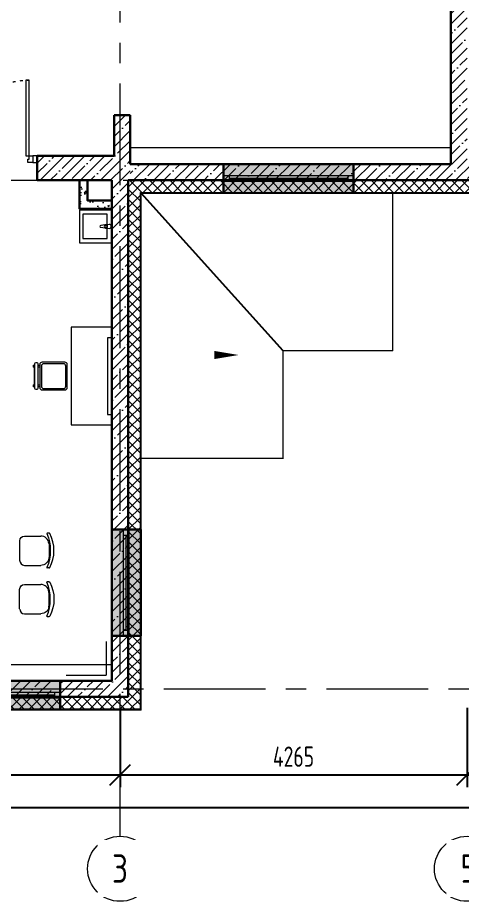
# Model space of a CAD drawing. Header units: millimetres. Extents: x -13407 to 95998, y -2719 to 109387.
# Drawn here: x 11641 to 17107, y -2719 to 8140 of the extents above; entities that cross this region are included whole.
import ezdxf

# ---------------------------------------------------------------- set-up
doc = ezdxf.new("R2010")
doc.units = ezdxf.units.MM
doc.linetypes.add('ACAD_ISO03W100', pattern=[30, 12, -18])
doc.linetypes.add('CENTER', pattern=[2, 1.25, -0.25, 0.25, -0.25])
for name, color, linetype, lineweight in [('АР_Двери', 5, 'Continuous', 18), ('АР_Навесной фасад', 5, 'Continuous', 5), ('АР_Окна БЛОК', 250, 'Continuous', 13), ('АР_Оси', 193, 'Continuous', 9), ('АР_Оси размеры', 164, 'Continuous', 9), ('АР_Перегородки газоблок', 165, 'Continuous', 30), ('АР_Перегородки газоблок_Штрих', 165, 'Continuous', 5), ('АР_Подоконники', 163, 'Continuous', 9), ('АР_Сущ Несущая стена', 202, 'Continuous', 30), ('АР_Утеплитель', 250, 'Continuous', 9), ('АР_Штриховка монолит', 250, 'Continuous', 9), ('Сан.техника', 153, 'Continuous', 9), ('ТХ_мебель передв', 250, 'Continuous', 13)]:
    doc.layers.add(name, color=color, linetype=linetype, lineweight=lineweight)
doc.styles.add('ГОСТ 2.304', font='isocpeur.ttf', dxfattribs={"width": 0.7})
doc.dimstyles.new('СПДС', dxfattribs={"dimscale": 100, "dimtxt": 2.5, "dimasz": 2.5, "dimexe": 1.5, "dimexo": 0, "dimgap": 1, "dimtad": 1, "dimdec": 0, "dimrnd": 1, "dimtxsty": 'ГОСТ 2.304', "dimblk": 'OBLIQUE', "dimcen": 2.5, "dimdle": 1.5, "dimadec": 0, "dimazin": 2, "dimtfac": 0.75, "dimtdec": 0, "dimtmove": 1, "dimatfit": 3, "dimfxl": 1, "dimtolj": 1, "dimarcsym": 1})

# ---------------------------------------------------------------- blocks, each defined once
blk = doc.blocks.new('*U236')
at = {"color": 253}
blk.add_lwpolyline([(100, 80), (100, 1010), (140, 1010), (140, 80)], close=True, dxfattribs=at)
for points in [[(0, 0), (0, 80), (55, 80), (55, 0), (0, 0)], [(55, 80), (55, 0), (115, 0), (115, 40), (100, 40), (100, 80), (55, 80)], [(1075, 80), (1075, 0), (1015, 0), (1015, 40), (1030, 40), (1030, 80), (1075, 80)], [(1130, 0), (1130, 80), (1075, 80), (1075, 0), (1130, 0)]]:
    blk.add_lwpolyline(points, dxfattribs=at)
at = {"color": 253, "linetype": 'ACAD_ISO03W100', "ltscale": 3}
blk.add_arc((100, 80), 930, 0, 90, dxfattribs=at)
blk = doc.blocks.new('*U184')
h = blk.add_hatch(color=253)
h.dxf.hatch_style = 1
h.paths.add_polyline_path([(-1600, -140), (0, -140), (0, 220), (-1600, 220)])
at = {"color": 253, "lineweight": 30}
for p, q in [((-1600, -140), (-1600, 220)), ((0, -140), (0, 220))]:
    blk.add_line(p, q, dxfattribs=at)
at = {"color": 253}
for p, q in [((0, 220), (-1600, 220)), ((-1600, 70), (0, 70)), ((-1600, 0), (0, 0)), ((-1530, 0), (-1530, 70)), ((-1530, 35), (-70, 35)), ((-70, 0), (-70, 70)), ((-1600, -140), (0, -140)), ((-1600, -140), (-1600, -140)), ((-1600, -140), (-1600, -140)), ((0, -140), (0, -140)), ((0, -140), (0, -140))]:
    blk.add_line(p, q, dxfattribs=at)
blk = doc.blocks.new('*U185')
h = blk.add_hatch(color=253)
h.dxf.hatch_style = 1
h.paths.add_polyline_path([(-1310, -140), (0, -140), (0, 220), (-1310, 220)])
at = {"color": 253, "lineweight": 30}
for p, q in [((-1310, -140), (-1310, 220)), ((0, -140), (0, 220))]:
    blk.add_line(p, q, dxfattribs=at)
at = {"color": 253}
for p, q in [((0, 220), (-1310, 220)), ((-1310, 70), (0, 70)), ((-1310, 0), (0, 0)), ((-1240, 0), (-1240, 70)), ((-1240, 35), (-70, 35)), ((-70, 0), (-70, 70)), ((-1310, -140), (0, -140)), ((-1310, -140), (-1310, -140)), ((-1310, -140), (-1310, -140)), ((0, -140), (0, -140)), ((0, -140), (0, -140))]:
    blk.add_line(p, q, dxfattribs=at)
blk = doc.blocks.new('*U186')
h = blk.add_hatch(color=253)
h.dxf.hatch_style = 1
h.paths.add_polyline_path([(-1600, -140), (0, -140), (0, 220), (-1600, 220)])
at = {"color": 253, "lineweight": 30}
for p, q in [((-1600, -140), (-1600, 220)), ((0, -140), (0, 220))]:
    blk.add_line(p, q, dxfattribs=at)
at = {"color": 253}
for p, q in [((0, 220), (-1600, 220)), ((-1600, 70), (0, 70)), ((-1600, 0), (0, 0)), ((-1530, 0), (-1530, 70)), ((-1530, 35), (-70, 35)), ((-70, 0), (-70, 70)), ((-1600, -140), (0, -140)), ((-1600, -140), (-1600, -140)), ((-1600, -140), (-1600, -140)), ((0, -140), (0, -140)), ((0, -140), (0, -140))]:
    blk.add_line(p, q, dxfattribs=at)
blk = doc.blocks.new('_Oblique')
at = {"color": 253, "linetype": 'ByBlock', "lineweight": -2}
blk.add_line((-0.5, -0.5), (0.5, 0.5), dxfattribs=at)
blk = doc.blocks.new('*D303')
at = {"layer": 'АР_Оси размеры', "color": 253, "lineweight": -2, "ltscale": 100, "transparency": 16777216}
for p, q in [((12900, -343), (12900, -1316)), ((6250, -756), (6250, -1316)), ((6100, -1166), (13050, -1166))]:
    blk.add_line(p, q, dxfattribs=at)
at = {"layer": 'АР_Оси размеры', "color": 253, "lineweight": -2, "ltscale": 100, "transparency": 16777216, "xscale": 250, "yscale": 250, "zscale": 250, "rotation": 180}
blk.add_blockref('_Oblique', (6250, -1166), dxfattribs=at)
at = {"layer": 'АР_Оси размеры', "color": 253, "lineweight": -2, "ltscale": 100, "transparency": 16777216, "xscale": 250, "yscale": 250, "zscale": 250}
blk.add_blockref('_Oblique', (12900, -1166), dxfattribs=at)
at = {"layer": 'АР_Оси размеры', "color": 253, "ltscale": 100, "transparency": 16777216, "insert": (9575, -941), "char_height": 250, "attachment_point": 5, "style": 'ГОСТ 2.304'}
blk.add_mtext('\\A1;6650', dxfattribs=at)
blk = doc.blocks.new('*D304')
at = {"layer": 'АР_Оси размеры', "color": 253, "lineweight": -2, "ltscale": 100, "transparency": 16777216}
for p, q in [((12900, -343), (12900, -1316)), ((17165, -343), (17165, -1316)), ((12750, -1166), (17315, -1166))]:
    blk.add_line(p, q, dxfattribs=at)
at = {"layer": 'АР_Оси размеры', "color": 253, "lineweight": -2, "ltscale": 100, "transparency": 16777216, "xscale": 250, "yscale": 250, "zscale": 250, "rotation": 180}
blk.add_blockref('_Oblique', (12900, -1166), dxfattribs=at)
at = {"layer": 'АР_Оси размеры', "color": 253, "lineweight": -2, "ltscale": 100, "transparency": 16777216, "xscale": 250, "yscale": 250, "zscale": 250}
blk.add_blockref('_Oblique', (17165, -1166), dxfattribs=at)
at = {"layer": 'АР_Оси размеры', "color": 253, "ltscale": 100, "transparency": 16777216, "insert": (15032, -941), "char_height": 250, "attachment_point": 5, "style": 'ГОСТ 2.304'}
blk.add_mtext('\\A1;4265', dxfattribs=at)
blk = doc.blocks.new('*D305')
at = {"layer": 'АР_Оси размеры', "color": 253, "lineweight": -2, "ltscale": 100, "transparency": 16777216}
for p, q in [((17165, -343), (17165, -1316)), ((21120, -643), (21120, -1316)), ((17015, -1166), (21270, -1166))]:
    blk.add_line(p, q, dxfattribs=at)
at = {"layer": 'АР_Оси размеры', "color": 253, "lineweight": -2, "ltscale": 100, "transparency": 16777216, "xscale": 250, "yscale": 250, "zscale": 250, "rotation": 180}
blk.add_blockref('_Oblique', (17165, -1166), dxfattribs=at)
at = {"layer": 'АР_Оси размеры', "color": 253, "lineweight": -2, "ltscale": 100, "transparency": 16777216, "xscale": 250, "yscale": 250, "zscale": 250}
blk.add_blockref('_Oblique', (21120, -1166), dxfattribs=at)
at = {"layer": 'АР_Оси размеры', "color": 253, "ltscale": 100, "transparency": 16777216, "insert": (19142, -941), "char_height": 250, "attachment_point": 5, "style": 'ГОСТ 2.304'}
blk.add_mtext('\\A1;3955', dxfattribs=at)
blk = doc.blocks.new('*D298')
at = {"layer": 'АР_Оси размеры', "color": 253, "lineweight": -2, "ltscale": 100, "transparency": 16777216}
for p, q in [((0, -1894), (0, -1418)), ((68415, -1894), (68415, -1418)), ((-150, -1568), (68565, -1568))]:
    blk.add_line(p, q, dxfattribs=at)
at = {"layer": 'АР_Оси размеры', "color": 253, "lineweight": -2, "ltscale": 100, "transparency": 16777216, "xscale": 250, "yscale": 250, "zscale": 250, "rotation": 180}
blk.add_blockref('_Oblique', (0, -1568), dxfattribs=at)
at = {"layer": 'АР_Оси размеры', "color": 253, "lineweight": -2, "ltscale": 100, "transparency": 16777216, "xscale": 250, "yscale": 250, "zscale": 250}
blk.add_blockref('_Oblique', (68415, -1568), dxfattribs=at)
at = {"layer": 'АР_Оси размеры', "color": 253, "ltscale": 100, "transparency": 16777216, "insert": (34208, -1343), "char_height": 250, "attachment_point": 5, "style": 'ГОСТ 2.304'}
blk.add_mtext('\\A1;68415', dxfattribs=at)
blk = doc.blocks.new('сан.техника')
at = {"layer": 'Сан.техника', "color": 253, "linetype": 'Continuous', "lineweight": 5}
for p, q in [((-27, 168), (-79, 161)), ((-27, 168), (-79, 161)), ((-79, 139), (-27, 132)), ((-79, 139), (-27, 132)), ((25, 175), (-17, 171)), ((25, 175), (-17, 171)), ((-17, 129), (25, 125)), ((-17, 129), (25, 125)), ((-15, 164), (0, 164)), ((-15, 164), (0, 164)), ((0, 136), (-15, 136)), ((0, 136), (-15, 136)), ((0, 164), (0, 136)), ((0, 164), (0, 136))]:
    blk.add_line(p, q, dxfattribs=at)
for points in [[(59, 350), (-341, 350), (-341, -50), (59, -50)], [(0, 300), (-300, 300), (-300, 0), (0, 0)], [(0, 300), (-300, 300), (-300, 0), (0, 0)]]:
    blk.add_lwpolyline(points, close=True, dxfattribs=at)
for centre, radius, start, end in [((-78, 150), 11.2, 97.1386, 262.8608), ((-78, 150), 11.2, 97.1386, 262.8608), ((-15, 150), 21.1, 122.7707, 237.2287), ((-15, 150), 21.1, 122.7707, 237.2287), ((-15, 150), 13.6, 89.9997, 269.9997), ((-15, 150), 13.6, 89.9997, 269.9997), ((-15, 150), 21.1, 95.1693, 122.7707), ((-15, 150), 21.1, 95.1693, 122.7707), ((-15, 150), 21.1, 237.2287, 264.8301), ((-15, 150), 21.1, 237.2287, 264.8301), ((25, 150), 25, 269.9997, 89.9997), ((25, 150), 25, 269.9997, 89.9997)]:
    blk.add_arc(centre, radius, start, end, dxfattribs=at)
blk = doc.blocks.new('Стул ученический регулируемый по высоте №3-№5')
at = {"layer": 'ТХ_мебель передв', "color": 253}
for p, q in [((256528, -152864), (256729, -152864)), ((256830, -152832), (256809, -152832)), ((256470, -153165), (256470, -152927)), ((256528, -153224), (256729, -153224)), ((256809, -153261), (256803, -153255)), ((256830, -153261), (256809, -153261))]:
    blk.add_line(p, q, dxfattribs=at)
for centre, radius, start, end in [((256728, -152966), 103, 7.1143, 89.1875), ((256325, -153046), 522, 336.4028, 23.5972), ((255752, -153046), 1082, 355.0613, 4.8806), ((256529, -153165), 58.7, 180.4856, 269.5174)]:
    blk.add_arc(centre, radius, start, end, dxfattribs=at)
for points in [[(256470, -152927), (256470, -152890), (256496, -152864), (256528, -152864)], [(256803, -152837), (256803, -152832), (256803, -152832), (256809, -152832)], [(256830, -152832), (256835, -152832), (256835, -152832), (256840, -152837)], [(256840, -152837), (256909, -152964), (256909, -153123), (256840, -153255)], [(256830, -153134), (256824, -153187), (256782, -153224), (256729, -153224)], [(256840, -153255), (256835, -153255), (256835, -153261), (256830, -153261)]]:
    blk.add_open_spline(points, degree=3, dxfattribs=at)
blk = doc.blocks.new('стул №3-5')
at = {"color": 253, "linetype": 'ByBlock', "extrusion": (-6.19742e-05, 0.000470712, 1)}
for p, q in [((-15407, 16628, 197), (-15407, 16620, 197)), ((-15087, 16642, 197), (-15393, 16642, 197)), ((-15373, 16665, 197), (-15348, 16665, 197)), ((-15373, 16665, 197), (-15373, 16642, 197)), ((-15348, 16642, 197), (-15348, 16665, 197)), ((-15348, 16653, 197), (-15129, 16653, 197)), ((-15129, 16665, 197), (-15104, 16665, 197)), ((-15129, 16665, 197), (-15129, 16642, 197)), ((-15104, 16642, 197), (-15104, 16665, 197)), ((-15073, 16620, 197), (-15073, 16628, 197)), ((-15393, 16606, 197), (-15087, 16606, 197)), ((-15373, 16606, 197), (-15373, 16583, 197)), ((-15348, 16583, 197), (-15348, 16606, 197)), ((-15129, 16606, 197), (-15129, 16583, 197)), ((-15104, 16583, 197), (-15104, 16606, 197))]:
    blk.add_line(p, q, dxfattribs=at)
at = {"color": 253, "ltscale": 100, "extrusion": (-6.19742e-05, 0.000470712, 1), "elevation": 206}
for points in [[(-15380, 16583), (-15097, 16583, -0.414169), (-15068, 16554), (-15068, 16274, -0.414258), (-15097, 16245), (-15380, 16245, -0.414169), (-15409, 16274), (-15409, 16554, -0.414258)], [(-15360, 16563), (-15114, 16563, -0.414214), (-15085, 16534), (-15085, 16293, -0.414214), (-15114, 16264), (-15360, 16264, -0.414214), (-15389, 16293), (-15389, 16534, -0.414214)]]:
    blk.add_lwpolyline(points, format="xyb", close=True, dxfattribs=at)
at = {"color": 253, "linetype": 'ByBlock', "extrusion": (-6.19742e-05, 0.000470712, 1)}
for centre, start, end in [((-15393, 16628, 206), 90, 180), ((-15393, 16620, 206), 180, 270), ((-15087, 16628, 206), 0, 90), ((-15087, 16620, 206), 270, 0)]:
    blk.add_arc(centre, 13.9, start, end, dxfattribs=at)
blk = doc.blocks.new('стол логопеда с рул.жал.')
at = {"color": 253}
for points in [[(-2959, -139137), (-1759, -139137), (-1759, -139637), (-2959, -139637)], [(-2829, -139137), (-1889, -139137), (-1889, -139194), (-2829, -139194)]]:
    blk.add_lwpolyline(points, close=True, dxfattribs=at)

msp = doc.modelspace()

# ---------------------------------------------------------------- hatches: boundary and pattern name
at = {"layer": 'АР_Перегородки газоблок_Штрих', "ltscale": 100}
h = msp.add_hatch(dxfattribs=at)
h.set_pattern_fill('AR-CONC', color=253, scale=30)
h.set_pattern_definition([(50, (-58072.46, -55313.48), (215.17805, -18.82564), [22.5, -247.5]), (355, (-58072.46, -55313.48), (-41.6254, 225.65764), [18, -198]), (100.45144, (-58054.53, -55315.05), (173.55265, 206.832), [19.12206, -210.34263]), (46.1842, (-58072.46, -55253.48), (320.1724, -49.6558), [33.75, -371.25]), (96.63564, (-58045.78, -55257.62), (280.3986, 292.2356), [28.6831, -315.5141]), (351.18416, (-58072.46, -55253.5), (280.3986, 292.2356), [27, -297]), (21, (-58042.46, -55268.48), (179.0721, -120.78567), [22.5, -247.5]), (326, (-58042.46, -55268.48), (72.9946, 217.545), [18, -198]), (71.45144, (-58027.54, -55278.55), (252.0667, 96.75935), [19.12206, -210.34263]), (37.5, (-58072.46, -55313.48), (3.647957, 99.868156), [0, -195.6, 0, -201, 0, -198.75]), (7.5, (-58072.46, -55313.48), (78.92086, 118.32351), [0, -114.6, 0, -191.1, 0, -75.75]), (327.5, (-58139.36, -55313.48), (160.14673, -6.76646), [0, -75, 0, -234, 0, -310.5]), (317.5, (-58169.36, -55313.48), (174.95585, 30.0315), [0, -97.5, 0, -155.4, 0, -220.5])])
h.paths.add_polyline_path([(12400, 5792.2), (12800, 5792.2), (12800, 5892.2), (12500, 5892.2), (12500, 6142.2), (12400, 6142.2)])
at = {"layer": 'АР_Утеплитель', "ltscale": 100}
h = msp.add_hatch(dxfattribs=at)
h.set_pattern_fill('ANSI37', color=253, scale=700)
h.set_pattern_definition([(45, (-945096.63, 49045.73), (-61.871843, 61.871843), []), (135, (-945096.63, 49045.73), (-61.871843, -61.871843), [])])
h.paths.add_polyline_path([(-100, 9502.2), (6250, 9502.2), (6250, 26732.2), (-750.2, 26732.2), (-750.2, 28452.2), (-900.2, 28452.2), (-900.2, 26582.2), (6100, 26582.2), (6100, 9652.2), (-250, 9652.2), (-250, -357.8), (13150, -357.8), (13150, 5992.2), (21270, 5992.2), (21270, 11182.2), (29537.4, 11182.2), (29537.4, 10932.2), (29687.4, 10932.2), (29687.4, 11332.2), (21120, 11332.2), (21120, 6142.2), (13000, 6142.2), (13000, -207.8), (-100, -207.8)])
at = {"layer": 'АР_Штриховка монолит', "ltscale": 100}
h = msp.add_hatch(dxfattribs=at)
h.set_pattern_fill('ANSI35', color=253, scale=700)
h.set_pattern_definition([(45, (-951587.81, 109892.1), (-123.743687, 123.743687), []), (45, (-951464.07, 109892.1), (-123.743687, 123.743687), [218.75, -43.75, 0, -43.75])])
h.paths.add_polyline_path([(20920, 6342.2), (17165, 6342.2), (17165, 11223.3), (16965, 11223.3), (16965, 6342.2), (13025, 6342.2), (13025, 6142.2), (20920, 6142.2)])
h = msp.add_hatch(dxfattribs=at)
h.set_pattern_fill('ANSI35', color=253, scale=700)
h.set_pattern_definition([(45, (-944996.7, 49723.72), (-123.743687, 123.743687), []), (45, (-944872.95, 49723.72), (-123.743687, 123.743687), [218.75, -43.75, 0, -43.75])])
h.paths.add_polyline_path([(100, 9302.2), (-100, 9302.2), (-100, -207.8), (12053.2, -207.8), (12053.2, -7.8), (100, -7.8)])
h = msp.add_hatch(dxfattribs=at)
h.set_pattern_fill('ANSI35', color=253, scale=700)
h.set_pattern_definition([(45, (-956447.81, 109892.1), (-123.743687, 123.743687), []), (45, (-956324.07, 109892.1), (-123.743687, 123.743687), [218.75, -43.75, 0, -43.75])])
h.paths.add_polyline_path([(11880, 6142.2), (12800, 6142.2), (12800, -7.8), (12165, -7.8), (12165, -207.8), (13000, -207.8), (13000, 6142.2), (13025, 6142.2), (13025, 6342.2), (13025, 6942.2), (12825, 6942.2), (12825, 6442.2), (11880, 6442.2)])

# ---------------------------------------------------------------- linework, layer by layer
at = {"color": 253, "ltscale": 100}
msp.add_line((14903.4, 4047.4), (13160, 5982.2), dxfattribs=at)
at = {"color": 253, "linetype": 'Continuous'}
msp.add_lwpolyline([(13728.7, 3995, 0, 0, 0), (14357.7, 3995, 0, 100, 0), (14057.7, 3995, 100, 100, 0)], format="xyseb", dxfattribs=at)
at = {"layer": 'АР_Навесной фасад', "color": 253, "ltscale": 100}
for p, q in [((13150, -357.8), (13150, 5992.2)), ((13150, 5992.2), (21270, 5992.2)), ((13160, -367.8), (13160, 5982.2)), ((13160, 5982.2), (21280, 5982.2))]:
    msp.add_line(p, q, dxfattribs=at)
for points in [[(13160, -367.8), (-260, -367.8)], [(13150, -357.8), (-250, -357.8)]]:
    msp.add_lwpolyline(points, dxfattribs=at)
at = {"layer": 'АР_Оси', "color": 253, "linetype": 'CENTER', "ltscale": 1000}
for p, q in [((12900, -1919.1), (12900, 27463.5)), ((-12563.8, 6142.2), (71033.4, 6142.2)), ((-12563.8, -107.8), (71033.4, -107.8))]:
    msp.add_line(p, q, dxfattribs=at)
at = {"layer": 'АР_Оси', "color": 253, "ltscale": 0.5}
for centre in [(12900, -2319.1), (17165, -2319.1)]:
    msp.add_circle(centre, 400, dxfattribs=at)
at = {"layer": 'АР_Перегородки газоблок', "color": 253, "ltscale": 100}
msp.add_lwpolyline([(12800, 5792.2), (12400, 5792.2), (12400, 6142.2), (12500, 6142.2), (12500, 5892.2), (12800, 5892.2)], close=True, dxfattribs=at)
at = {"layer": 'АР_Подоконники', "color": 253, "ltscale": 100}
for p, q in [((16965, 6542.2), (13025, 6542.2)), ((6370, 192.2), (12800, 192.2))]:
    msp.add_line(p, q, dxfattribs=at)
at = {"layer": 'АР_Сущ Несущая стена', "color": 253, "ltscale": 100}
for p, q in [((16965, 11223.3), (16965, 6342.2)), ((12825, 6442.2), (12825, 6942.2)), ((12825, 6942.2), (13025, 6942.2)), ((13025, 6342.2), (13025, 6942.2)), ((11880, 6442.2), (12825, 6442.2)), ((11880, 6142.2), (11880, 6442.2)), ((13025, 6342.2), (16965, 6342.2)), ((11880, 6142.2), (12800, 6142.2)), ((12800, -7.8), (12800, 6142.2)), ((13000, -207.8), (13000, 6142.2)), ((13000, 6142.2), (21120, 6142.2)), ((100, -7.8), (12800, -7.8)), ((-100, -207.8), (13000, -207.8))]:
    msp.add_line(p, q, dxfattribs=at)
at = {"layer": 'АР_Утеплитель', "color": 253, "ltscale": 0.25}
for p, q in [((16253.4, 4047.4), (16253.4, 5982.2)), ((14903.4, 2724.5), (14903.4, 4047.4)), ((16253.4, 4047.4), (14903.4, 4047.4)), ((14908.4, 2724.5), (13160, 2724.5))]:
    msp.add_line(p, q, dxfattribs=at)
at = {"layer": 'ТХ_мебель передв', "color": 253, "ltscale": 100}
for p in [(12730, 472.2), (12235, 62.2)]:
    msp.add_line(p, (12730, 62.2), dxfattribs=at)

# ---------------------------------------------------------------- block references
at = {"layer": 'АР_Двери', "color": 253, "xscale": -1}
msp.add_blockref('*U236', (11880, 6362.2), dxfattribs=at)
at = {"layer": 'АР_Окна БЛОК', "color": 253, "xscale": -1}
for name, p, rotation in [('*U186', (15770, 6202.2), 180), ('*U185', (12940, 1852.2), 270), ('*U184', (12165, -147.8), 180)]:
    msp.add_blockref(name, p, dxfattribs=dict(at, rotation=rotation))
at = {"layer": 'Сан.техника', "color": 253}
msp.add_blockref('сан.техника', (12741, 5425.2), dxfattribs=at)
at = {"layer": 'ТХ_мебель передв', "color": 253, "xscale": -1}
for name, p, rotation in [('стол логопеда с рул.жал.', (151937.2, 6094.1), 270), ('стул №3-5', (28495.6, -11502.2, -197), 90), ('Стул ученический регулируемый по высоте №3-№5', (-244804.9, -151454.2), 180)]:
    msp.add_blockref(name, p, dxfattribs=dict(at, rotation=rotation))
at = {"layer": 'ТХ_мебель передв', "color": 253}
msp.add_blockref('Стул ученический регулируемый по высоте №3-№5', (-244804.9, 154038.5), dxfattribs=at)

# ---------------------------------------------------------------- dimensions: what is measured, and where the dimension line sits
at = {"layer": 'АР_Оси размеры', "color": 253, "ltscale": 100}
for base, p1, p2, picture, middle in [((12900, -1166.4), (6250, -756.5), (12900, -342.6), '*D303', (9575, -941.4)), ((17165, -1166.4), (12900, -342.6), (17165, -342.6), '*D304', (15032.5, -941.4)), ((21120, -1166.4), (17165, -342.6), (21120, -643.4), '*D305', (19142.5, -941.4)), ((68415, -1568.5), (0, -1894.1), (68415, -1894.1), '*D298', (34207.5, -1343.5))]:
    dim = msp.add_linear_dim(base=base, p1=p1, p2=p2, dimstyle='СПДС', override={"dimclrd": 253, "dimclre": 253, "dimclrt": 253}, dxfattribs=at)
    dim.commit()
    dim.dimension.update_dxf_attribs({"geometry": picture, "text_midpoint": middle})

# ---------------------------------------------------------------- next in the draw order: texts
at = {"layer": 'АР_Оси', "color": 253, "char_height": 350, "attachment_point": 1, "line_spacing_factor": 1.149209, "style": 'ГОСТ 2.304', "bg_fill": 2}
for s, insert in [('{\\W0.8;3}', (12800.2, -2141.3)), ('{\\W0.8;5}', (17084.6, -2141.3))]:
    msp.add_mtext(s, dxfattribs=dict(at, insert=insert))

doc.saveas('drawing.dxf')
